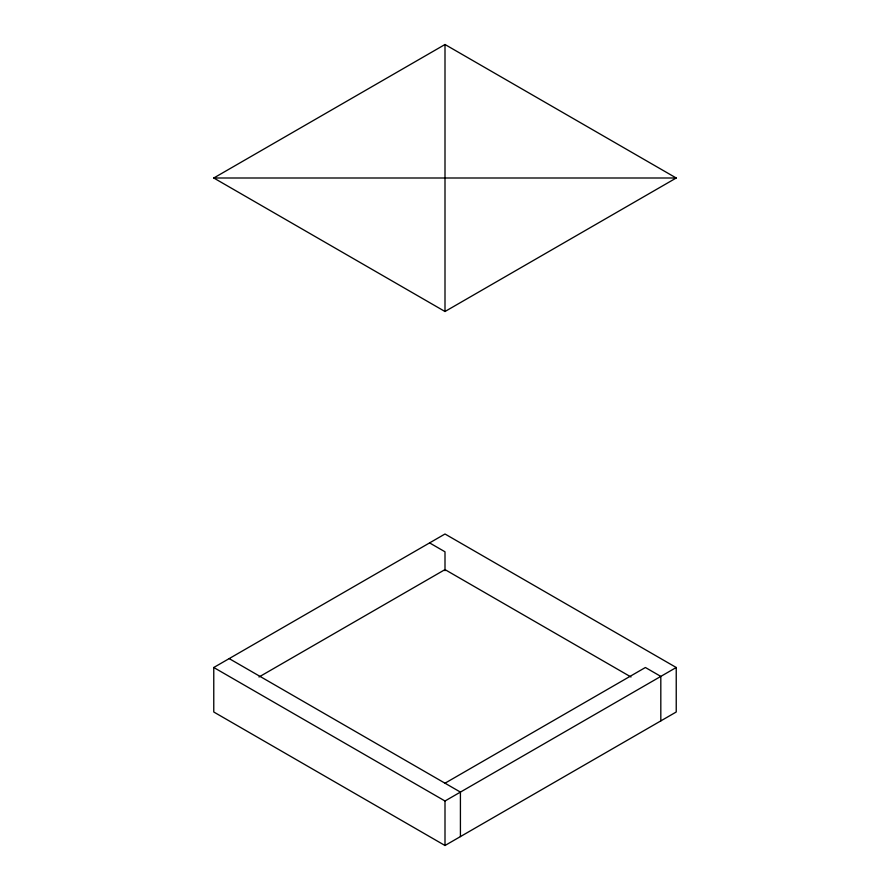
<?xml version="1.0" encoding="UTF-8"?>
<svg xmlns="http://www.w3.org/2000/svg" width="890" height="890" viewBox="0 0 890 890"><rect width="100%" height="100%" fill="white"/><g stroke="black" fill="none" stroke-linecap="round" stroke-linejoin="round"><path stroke-width="1.33" d="M213.767 178L445 44.5L676.233 178L445 311.5L213.767 178L676.233 178M213.767 667.5L445 534L676.233 667.5L676.233 712L445 845.5L213.767 712L213.767 667.5L445 801L676.233 667.5M259.001 676.99L445 569.6L630.999 676.99M445 783.2L645.395 667.5L660.814 676.4L660.814 720.9M429.581 542.9L445 551.8L445 570.679M229.186 658.6L460.419 792.1L460.419 836.6M445 44.5L445 311.5M445 801L445 845.5"/></g></svg>
